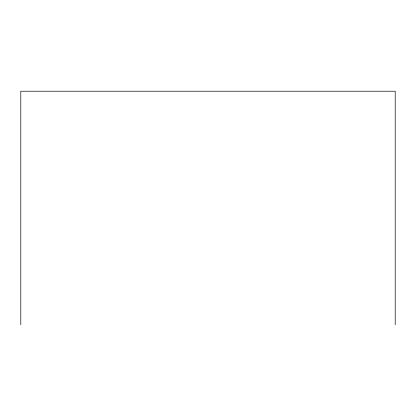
<?xml version="1.0" encoding="UTF-8"?>
<svg xmlns="http://www.w3.org/2000/svg" width="416" height="416" viewBox="0 0 416 416"><rect width="100%" height="100%" fill="white"/><g stroke="black" fill="none" stroke-linecap="round" stroke-linejoin="round"><path stroke-width="0.62" d="M395.2 324.776L395.2 91.224L20.8 91.224L20.8 324.776"/></g></svg>
